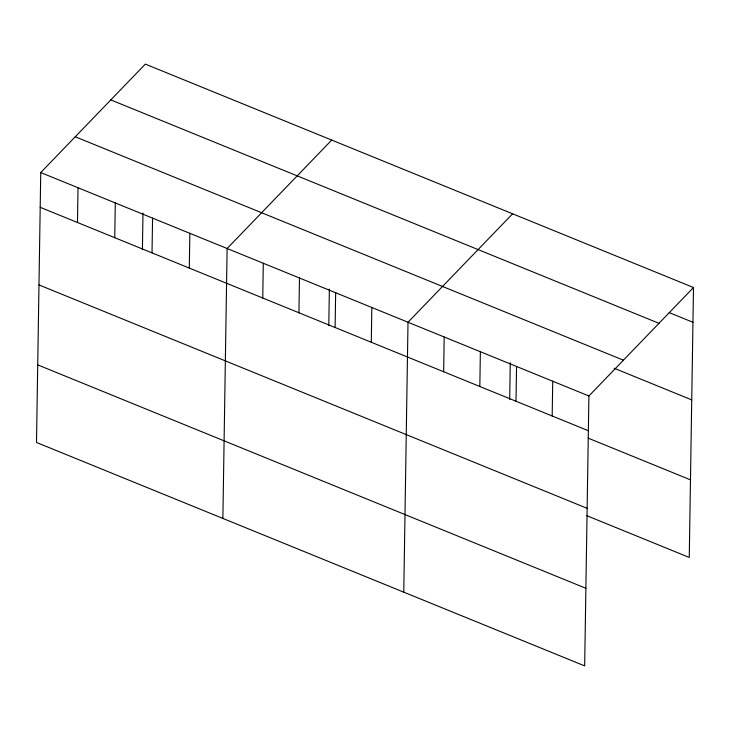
<?xml version="1.0" encoding="UTF-8"?>
<svg xmlns="http://www.w3.org/2000/svg" width="730" height="730" viewBox="0 0 730 730"><rect width="100%" height="100%" fill="white"/><g stroke="black" fill="none" stroke-linecap="round" stroke-linejoin="round"><path stroke-width="1.09" d="M40.743 172.554L36.5 442.471L584.666 665.888L588.909 395.97L693.5 287.529L145.334 64.112L40.743 172.554L588.909 395.97M77.471 222.504L78.019 187.747M114.747 237.697L115.294 202.94M142.414 249.76L142.989 213.114M152.022 252.89L152.57 218.133M189.298 268.083L189.846 233.326M222.878 518.437L227.121 248.519L331.712 140.078M262.754 298.023L263.293 263.265M298.926 312.768L299.473 278.011M328.792 325.726L329.367 289.08M335.106 327.514L335.654 292.757M371.287 342.251L371.835 307.503M403.772 592.158L408.015 322.249L512.606 213.799M443.648 371.743L444.196 336.995M479.829 386.489L480.367 351.741M509.686 399.447L510.261 362.801M516 401.235L516.548 366.478M552.181 415.981L552.729 381.224M693.5 287.529L689.257 557.446L586.92 515.736M669.182 312.595L692.952 322.286M110.814 99.901L658.989 323.317M75.254 136.775L623.42 360.191M614.204 368.285L691.739 399.885M40.196 207.311L588.362 430.727M588.143 438.128L690.48 479.838M38.973 284.919L587.148 508.326M37.723 364.872L585.889 588.289"/></g></svg>
